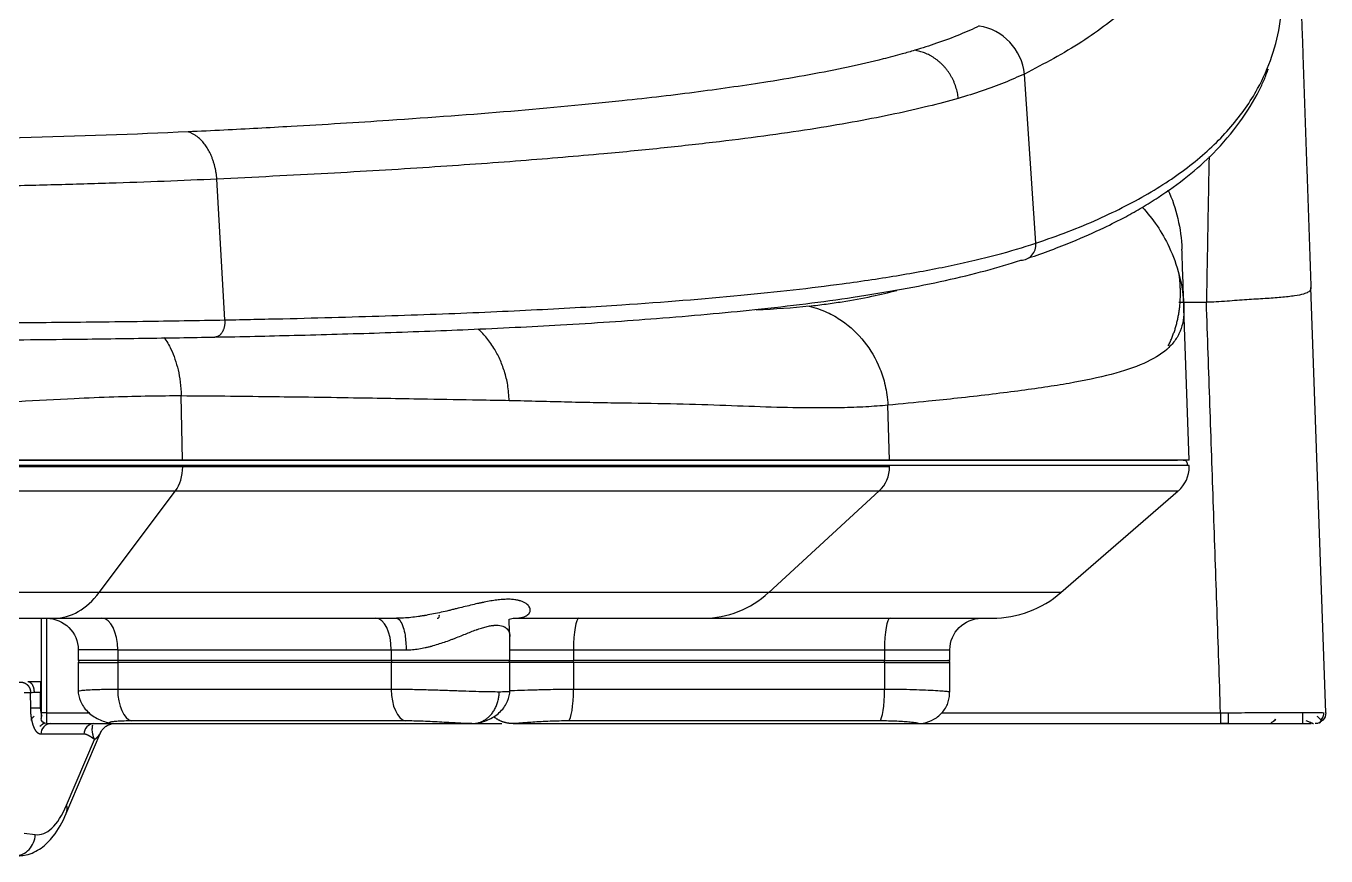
# Model space of a CAD drawing. Header units: millimetres. Extents: x 22 to 2359, y 6 to 1660.
# Drawn here: x 1307.7 to 1431.1, y 501.6 to 580.3 of the extents above; entities that cross this region are included whole.
import ezdxf

# ---------------------------------------------------------------- set-up
doc = ezdxf.new("R2010")
doc.units = ezdxf.units.MM
doc.layers.get('0').update_dxf_attribs({"linetype": 'CONTINUOUS'})

msp = doc.modelspace()

# ---------------------------------------------------------------- linework, layer by layer
for p, q in [((1403.55, 559.72), (1402.48, 575.78)), ((1326.56, 552.44), (1325.81, 565.8)), ((1431.09, 515.16), (1429.68, 555.51)), ((1417.13, 554.12), (1419.76, 554.12)), ((1418.13, 539.12), (1417.62, 553.55)), ((1322.56, 539.12), (1322.42, 545.22)), ((1389.68, 539.12), (1389.51, 544.34)), ((1322.56, 539.12), (1278.13, 539.12)), ((1322.56, 538.61), (1278.13, 538.61)), ((1322.56, 538.49), (1278.13, 538.49)), ((1320.61, 539.11), (1320.61, 539.12)), ((1389.68, 539.12), (1322.56, 539.12)), ((1322.56, 538.49), (1322.56, 538.61)), ((1389.68, 538.61), (1322.56, 538.61)), ((1389.68, 538.49), (1322.56, 538.49)), ((1386.85, 539.11), (1386.85, 539.12)), ((1418.13, 539.12), (1389.68, 539.12)), ((1389.68, 538.49), (1389.68, 538.61)), ((1418.13, 538.61), (1389.68, 538.61)), ((1415.13, 539.11), (1415.13, 539.12)), ((1418.13, 538.49), (1418.13, 538.61)), ((1277.79, 536.22), (1321.89, 536.22)), ((1314.64, 526.56), (1321.89, 536.22)), ((1321.89, 536.22), (1388.7, 536.22)), ((1378.2, 526.56), (1388.7, 536.22)), ((1388.7, 536.22), (1417.09, 536.22)), ((1405.95, 526.56), (1417.09, 536.22)), ((1314.64, 526.56), (1274.07, 526.56)), ((1378.2, 526.56), (1314.64, 526.56)), ((1405.95, 526.56), (1378.2, 526.56)), ((1271.89, 524.12), (1310.37, 524.12)), ((1309.13, 524.12), (1309.13, 515.14)), ((1309.63, 524.12), (1309.63, 515.16)), ((1310.37, 524.12), (1342.85, 524.12)), ((1354.07, 524.12), (1372.02, 524.12)), ((1372.02, 524.12), (1399.4, 524.12)), ((1353.62, 520.12), (1353.62, 522.46)), ((1312.64, 521.12), (1312.64, 520.12)), ((1316.39, 521.12), (1312.64, 521.12)), ((1316.39, 521.12), (1342.37, 521.12)), ((1316.39, 521.12), (1316.39, 520.12)), ((1342.37, 521.12), (1342.37, 520.12)), ((1342.37, 521.12), (1343.78, 521.12)), ((1353.62, 521.12), (1359.66, 521.12)), ((1359.66, 521.12), (1389.2, 521.12)), ((1359.66, 521.12), (1359.66, 520.12)), ((1389.2, 521.12), (1389.2, 520.12)), ((1389.2, 521.12), (1395.4, 521.12)), ((1395.4, 520.12), (1395.4, 521.12)), ((1316.39, 520.12), (1312.64, 520.12)), ((1312.64, 519.92), (1312.64, 517.12)), ((1312.64, 519.92), (1316.39, 519.92)), ((1342.37, 520.12), (1316.39, 520.12)), ((1342.37, 519.92), (1316.39, 519.92)), ((1316.39, 519.92), (1316.39, 517.36)), ((1353.62, 520.12), (1342.37, 520.12)), ((1342.37, 519.92), (1342.37, 517.36)), ((1353.62, 519.92), (1342.37, 519.92)), ((1353.62, 520.12), (1359.66, 520.12)), ((1353.62, 517.12), (1353.62, 519.92)), ((1359.66, 519.92), (1353.62, 519.92)), ((1389.2, 520.12), (1359.66, 520.12)), ((1359.66, 519.92), (1359.66, 517.36)), ((1389.2, 519.92), (1359.66, 519.92)), ((1389.2, 520.12), (1395.4, 520.12)), ((1389.2, 519.92), (1389.2, 517.36)), ((1389.2, 519.92), (1395.4, 519.92)), ((1395.4, 517.12), (1395.4, 519.92)), ((1309.06, 518.12), (1309.13, 518.12)), ((1342.37, 517.36), (1316.39, 517.36)), ((1389.2, 517.36), (1359.66, 517.36)), ((1307.52, 517.06), (1308.12, 517.06)), ((1308.13, 515.58), (1308.12, 517.06)), ((1309.06, 517.1), (1309.13, 517.1)), ((1309.07, 515.59), (1309.06, 517.1)), ((1309.07, 515.59), (1309.13, 515.59)), ((1309.63, 515.16), (1313.69, 515.16)), ((1309.63, 515.16), (1309.63, 514.12)), ((1394.63, 515.16), (1421.1, 515.16)), ((1421.84, 514.12), (1421.84, 515.08)), ((1428.87, 515.12), (1428.87, 514.12)), ((1431.09, 515.12), (1431.09, 515.16)), ((1309.63, 514.12), (1316.24, 514.12)), ((1316.24, 514.12), (1350.02, 514.12)), ((1343.71, 514.38), (1317.73, 514.38)), ((1350.02, 514.12), (1352.85, 514.12)), ((1353.93, 514.12), (1392.33, 514.12)), ((1388.74, 514.38), (1359.19, 514.38)), ((1392.33, 514.12), (1421.1, 514.12)), ((1421.84, 514.12), (1421.1, 514.12)), ((1313.19, 513.12), (1309.09, 513.12)), ((1311.5, 505.6), (1314.74, 513.18)), ((1311.53, 506.39), (1314.19, 512.62)), ((1307.52, 503.73), (1308.56, 503.59))]:
    msp.add_line(p, q)
for centre, radius, start, end in [((1415.13, 538.49), 3, 310.9144, 0), ((1399.4, 534.12), 10, 270, 310.9144), ((1346.73, 524.32), 0.2, 270, 26.5651), ((1312.84, 519.92), 0.2, 90, 180), ((1353.42, 519.92), 0.2, 0, 90), ((1395.2, 519.92), 0.2, 0, 90), ((1425.34, 515.62), 1.5, 291.7946, 312.7801)]:
    msp.add_arc(centre, radius, start, end)
at = {"extrusion": (0, 0, -1)}
for centre, radius, start, end in [((-1309.64, 521.12), 3, 90, 180), ((-1398.4, 521.12), 3, 0, 90), ((-1309.63, 514.62), 0.5, 270, 0)]:
    msp.add_arc(centre, radius, start, end, dxfattribs=at)
for centre, major_axis, ratio, start_param, end_param in [((1397.74, 575.43), (2.17, -4.5), 0.945463, 1.212935, 2.576078), ((1402.13, 559.61), (-0.48, 1.42), 0.949426, 2.801481, 4.473782), ((1320.61, 538.49), (0, -3), 0.650718, 0.714091, 1.570796), ((1386.85, 538.49), (0, -3), 0.942524, 0.714091, 1.570796), ((1310.37, 534.12), (0, -10), 0.650718, 0, 0.714091), ((1372.02, 534.12), (0, -10), 0.942524, 0, 0.714091), ((1314.89, 521.12), (0, 3), 0.5, 4.712389, 6.283185), ((1340.87, 521.12), (0, 3), 0.5, 4.712389, 6.283185), ((1360.18, 521.12), (0, 3), 0.173648, 0, 1.570796), ((1389.72, 521.12), (0, -3), 0.173648, 3.141593, 4.712389), ((1316.49, 519.92), (0, -0.2), 0.5, 3.141593, 4.712389), ((1342.47, 519.92), (0, -0.2), 0.5, 3.141593, 4.712389), ((1359.62, 519.92), (0, -0.2), 0.173648, 1.570796, 3.141593), ((1389.17, 519.92), (0, -0.2), 0.173648, 1.570796, 3.141593), ((1317.89, 517.36), (0, -3), 0.5, 4.712389, 6.175836), ((1343.87, 517.36), (0, -3), 0.5, 4.712389, 6.175836), ((1359.14, 517.36), (0, -3), 0.173648, 0.107349, 1.570796), ((1388.68, 517.36), (0, -3), 0.173648, 0.107349, 1.570796), ((1309.63, 515.14), (0.5, 0), 0.034903, 1.570796, 3.141593), ((1308.77, 515.57), (0, 12), 0.358368, 3.093422, 3.840614), ((1309.67, 506.39), (-1.84, 0.78), 0.71463, 3.141948, 3.679481), ((1306.69, 503.59), (0.27, 1.98), 0.932497, 3.266382, 4.837185)]:
    msp.add_ellipse(centre, major_axis=major_axis, ratio=ratio, start_param=start_param, end_param=end_param)
for points, degree, knots in [([(1426.44, 648.48), (1426.84, 637.02), (1427.65, 613.88), (1428.46, 590.59), (1428.87, 578.9), (1429.27, 567.22), (1429.68, 555.51)], 2, [0, 0, 0, 0.25, 0.5, 0.75, 0.75, 1, 1, 1]), ([(1425.66, 621.17), (1425.69, 619.85), (1425.74, 617.4), (1425.55, 612.65), (1424.65, 604.33), (1422.3, 596.27), (1418.76, 589.64), (1415.91, 585.68), (1412.33, 582.03), (1407.99, 578.67), (1404.35, 576.76), (1402.48, 575.78)], 3, [0, 0, 0, 0, 0.059675, 0.110237, 0.218691, 0.463436, 0.560161, 0.662619, 0.761112, 0.87817, 1, 1, 1, 1]), ([(1403.55, 559.72), (1404.59, 560.08), (1406.66, 560.8), (1409.5, 561.99), (1412.12, 563.24), (1414.53, 564.57), (1416.73, 565.98), (1419.4, 567.98), (1422.23, 570.71), (1424.59, 574.07), (1426.06, 577.44), (1426.89, 580.71), (1426.93, 583.07), (1426.95, 584.26)], 3, [0, 0, 0, 0, 0.067868, 0.135518, 0.202953, 0.270179, 0.337197, 0.404015, 0.54101, 0.677715, 0.784908, 0.892331, 1, 1, 1, 1]), ([(1398.18, 580.34), (1397.59, 580.05), (1396.3, 579.48), (1394.26, 578.71), (1392.78, 578.24), (1392.07, 578.03)], 3, [0, 0, 0, 0, 0.330584, 0.685459, 1, 1, 1, 1]), ([(1392.07, 578.03), (1391.67, 577.91), (1390.7, 577.63), (1388.63, 577.09), (1384.6, 576.15), (1378.86, 575.1), (1372.72, 574.23), (1368.02, 573.64), (1362.26, 573), (1353.86, 572.21), (1343.24, 571.42), (1333.98, 570.85), (1327.53, 570.5), (1324.21, 570.34), (1323.07, 570.29)], 3, [0, 0, 0, 0, 0.026952, 0.066184, 0.133539, 0.272225, 0.379567, 0.433894, 0.488427, 0.634098, 0.780155, 0.889982, 0.962307, 1, 1, 1, 1]), ([(1402.48, 575.78), (1401.85, 575.5), (1400.59, 574.93), (1398.5, 574.16), (1396.97, 573.7), (1396.2, 573.47)], 3, [0, 0, 0, 0, 0.332013, 0.665332, 1, 1, 1, 1]), ([(1402.88, 558.32), (1404.33, 558.81), (1406.8, 559.73), (1409.8, 561.06), (1411.98, 562.16), (1413.68, 563.12), (1416.72, 565.01), (1420, 567.63), (1422.98, 571.12), (1424.44, 573.52), (1425.25, 575.23), (1425.51, 575.92), (1425.64, 576.27)], 3, [0, 0, 0, 0, 0.118822, 0.213209, 0.283155, 0.339289, 0.396582, 0.627855, 0.775327, 0.91142, 0.955861, 1, 1, 1, 1]), ([(1396.2, 573.47), (1395.27, 573.21), (1393.36, 572.69), (1390.16, 571.97), (1386.61, 571.27), (1382.66, 570.59), (1378.3, 569.95), (1373.51, 569.34), (1368.25, 568.75), (1362.02, 568.14), (1354.64, 567.52), (1345.91, 566.9), (1336.32, 566.32), (1329.36, 565.98), (1325.81, 565.8)], 3, [0, 0, 0, 0, 0.061178, 0.124938, 0.191283, 0.260213, 0.33173, 0.405833, 0.482521, 0.561799, 0.66452, 0.771792, 0.883619, 1, 1, 1, 1]), ([(1323.07, 570.29), (1318.03, 570.05), (1307.09, 569.66), (1289.04, 569.36), (1269.44, 569.26), (1248.98, 569.26), (1228.09, 569.27), (1207.2, 569.26), (1186.74, 569.26), (1167.15, 569.36), (1149.12, 569.66), (1138.21, 570.05), (1133.19, 570.29)], 3, [0, 0, 0, 0, 0.095659, 0.196247, 0.29736, 0.398756, 0.500193, 0.601629, 0.703024, 0.804135, 0.904722, 1, 1, 1, 1]), ([(1420.01, 567.94), (1420, 567.38), (1419.97, 565.81), (1419.92, 563.23), (1419.85, 559.19), (1419.79, 556.15), (1419.76, 554.12)], 3, [0, 0, 0, 0, 0.121603, 0.341208, 0.560811, 1, 1, 1, 1]), ([(1325.81, 565.8), (1324.16, 565.73), (1320.82, 565.58), (1315.56, 565.4), (1310.04, 565.24), (1304.37, 565.11), (1298.52, 565), (1290.6, 564.89), (1280.33, 564.81), (1267.64, 564.76), (1254.64, 564.75), (1241.44, 564.76), (1228.13, 564.76), (1214.82, 564.76), (1201.62, 564.75), (1188.62, 564.76), (1175.93, 564.81), (1165.66, 564.89), (1157.74, 565), (1151.24, 565.12), (1144.36, 565.28), (1137.16, 565.51), (1132.66, 565.71), (1130.44, 565.8)], 3, [0, 0, 0, 0, 0.030113, 0.06081, 0.092091, 0.123957, 0.15455, 0.186336, 0.248898, 0.311603, 0.374393, 0.437202, 0.500003, 0.562804, 0.625613, 0.688403, 0.751107, 0.81367, 0.845456, 0.876049, 0.918403, 0.95972, 1, 1, 1, 1]), ([(1413.65, 563.15), (1414.68, 562.05), (1416.04, 560.06), (1417.26, 556.75), (1417.59, 554.69), (1417.62, 553.55)], 3, [0, 0, 0, 0, 0.464448, 0.732222, 1, 1, 1, 1]), ([(1326.56, 552.44), (1328.41, 552.48), (1332.08, 552.55), (1337.36, 552.69), (1342.41, 552.84), (1347.23, 553.01), (1351.82, 553.2), (1356.18, 553.41), (1360.32, 553.63), (1367.01, 554.04), (1375.64, 554.73), (1384.23, 555.7), (1390.72, 556.67), (1395.6, 557.59), (1399.93, 558.59), (1402.35, 559.34), (1403.55, 559.72)], 3, [0, 0, 0, 0, 0.051904, 0.102852, 0.152845, 0.201882, 0.249965, 0.297092, 0.343265, 0.388483, 0.528099, 0.662814, 0.748479, 0.833229, 0.917067, 1, 1, 1, 1]), ([(1325.61, 550.81), (1328.16, 550.86), (1333.49, 550.98), (1341.55, 551.21), (1350.03, 551.53), (1358.87, 551.97), (1368.05, 552.58), (1377.45, 553.43), (1386.76, 554.59), (1395.29, 556.14), (1400.04, 557.42), (1402.13, 558.12)], 3, [0, 0, 0, 0, 0.071516, 0.151511, 0.238576, 0.334789, 0.442213, 0.56288, 0.698758, 0.848381, 1, 1, 1, 1]), ([(1429.68, 555.51), (1429.67, 555.43), (1429.65, 555.25), (1429.42, 555.05), (1428.96, 554.87), (1428.13, 554.71), (1426.91, 554.57), (1425.61, 554.47), (1424.49, 554.41), (1423.6, 554.35), (1422.68, 554.29), (1421.7, 554.21), (1420.73, 554.14), (1420.07, 554.13), (1419.76, 554.12)], 3, [0, 0, 0, 0, 0.075139, 0.158496, 0.250253, 0.367295, 0.499487, 0.624297, 0.686875, 0.749469, 0.812002, 0.874478, 0.941561, 1, 1, 1, 1]), ([(1382.03, 553.74), (1382.58, 553.81), (1383.66, 553.94), (1385.69, 554.24), (1387.97, 554.65), (1389.6, 555.04), (1390.35, 555.24)], 3, [0, 0, 0, 0, 0.173793, 0.341829, 0.68305, 1, 1, 1, 1]), ([(1382.03, 553.74), (1382.68, 553.59), (1383.79, 553.19), (1385.62, 552.13), (1387.37, 550.46), (1388.62, 548.36), (1389.29, 546.27), (1389.48, 545.04), (1389.51, 544.34)], 3, [0, 0, 0, 0, 0.125017, 0.250016, 0.500014, 0.750012, 0.875012, 1, 1, 1, 1]), ([(1417.62, 553.55), (1417.62, 553.16), (1417.6, 552.37), (1417.3, 551.35), (1416.78, 550.43), (1415.78, 549.36), (1413.95, 548.26), (1410.86, 547.23), (1407.54, 546.54), (1404.44, 546.04), (1401.05, 545.57), (1397.34, 545.13), (1393.11, 544.68), (1390.81, 544.46), (1389.51, 544.34)], 3, [0, 0, 0, 0, 0.061484, 0.12463, 0.186035, 0.249408, 0.374372, 0.499589, 0.624745, 0.68723, 0.749686, 0.874687, 0.928953, 1, 1, 1, 1]), ([(1253.51, 552.05), (1255.45, 552.05), (1259.14, 552.05), (1264.36, 552.05), (1269.01, 552.06), (1275.36, 552.06), (1283.11, 552.07), (1292.61, 552.1), (1301.52, 552.14), (1310.37, 552.21), (1318.7, 552.3), (1323.99, 552.39), (1326.56, 552.44)], 3, [0, 0, 0, 0, 0.072608, 0.138504, 0.19769, 0.250165, 0.382888, 0.50023, 0.630365, 0.750133, 0.87881, 1, 1, 1, 1]), ([(1253.27, 550.42), (1254.92, 550.42), (1258.23, 550.42), (1264.78, 550.42), (1272.87, 550.43), (1282.39, 550.44), (1290.35, 550.46), (1296.83, 550.49), (1303.61, 550.53), (1311, 550.59), (1317.68, 550.68), (1322.26, 550.75), (1324.49, 550.79), (1325.61, 550.81)], 3, [0, 0, 0, 0, 0.062756, 0.125298, 0.250116, 0.375083, 0.500179, 0.571665, 0.643111, 0.78576, 0.892673, 0.946344, 1, 1, 1, 1]), ([(1320.79, 550.79), (1321.04, 550.44), (1321.57, 549.51), (1322.18, 547.76), (1322.41, 546.16), (1322.42, 545.22)], 3, [0, 0, 0, 0, 0.255211, 0.627641, 1, 1, 1, 1]), ([(1353.57, 544.77), (1353.53, 545.27), (1353.47, 546.22), (1353.13, 547.55), (1352.69, 548.73), (1352.1, 549.84), (1351.39, 550.81), (1350.84, 551.37), (1350.57, 551.6)], 3, [0, 0, 0, 0, 0.185572, 0.353939, 0.513475, 0.668994, 0.846874, 1, 1, 1, 1]), ([(1322.42, 545.22), (1321.43, 545.22), (1319.33, 545.21), (1315.95, 545.12), (1311.82, 544.95), (1306.98, 544.68), (1301.24, 544.35), (1295.59, 544.05), (1289.69, 543.85), (1284.04, 543.78), (1280, 543.92), (1278.08, 543.98)], 3, [0, 0, 0, 0, 0.075944, 0.159261, 0.249969, 0.374535, 0.499194, 0.642024, 0.749344, 0.881013, 1, 1, 1, 1]), ([(1353.57, 544.77), (1352.6, 544.79), (1350.08, 544.83), (1345.21, 544.92), (1339.81, 545.01), (1334.75, 545.09), (1330.67, 545.14), (1326.64, 545.19), (1323.81, 545.21), (1322.42, 545.22)], 3, [0, 0, 0, 0, 0.103106, 0.269848, 0.50022, 0.635344, 0.749799, 0.878066, 1, 1, 1, 1]), ([(1389.51, 544.34), (1388.83, 544.28), (1387.43, 544.17), (1385.08, 544.09), (1382.13, 544.07), (1378.51, 544.14), (1374.18, 544.31), (1369.53, 544.46), (1365.39, 544.52), (1361.9, 544.57), (1359.19, 544.63), (1356.42, 544.7), (1354.52, 544.75), (1353.57, 544.77)], 3, [0, 0, 0, 0, 0.080353, 0.164709, 0.253079, 0.378349, 0.502578, 0.626081, 0.750018, 0.812984, 0.87573, 0.937801, 1, 1, 1, 1]), ([(1417, 539.11), (1416.9, 539.11), (1416.58, 539.11), (1415.82, 539.11), (1414.55, 539.11), (1412.95, 539.11), (1411.02, 539.11), (1408.76, 539.11), (1406.16, 539.11), (1403.96, 539.11), (1402.52, 539.11), (1402.05, 539.11), (1401.78, 539.11), (1401.1, 539.11), (1399.35, 539.11), (1396.96, 539.11), (1394.73, 539.11), (1393.41, 539.11), (1391.4, 539.11), (1388.91, 539.11), (1385.78, 539.11), (1383.29, 539.11), (1380.63, 539.11), (1377.81, 539.11), (1374.82, 539.11), (1371.65, 539.11), (1369.28, 539.11), (1367.84, 539.11), (1367.27, 539.11), (1366.25, 539.11), (1364.17, 539.11), (1361.12, 539.11), (1357.32, 539.11), (1353.38, 539.11), (1349.3, 539.11), (1345.08, 539.11), (1340.72, 539.11), (1336.22, 539.11), (1332.75, 539.11), (1330.39, 539.11), (1328.81, 539.11), (1326.82, 539.11), (1324.38, 539.11), (1322.3, 539.11), (1320.83, 539.11), (1319.98, 539.11), (1318.7, 539.11), (1315.91, 539.11), (1311.52, 539.11), (1306.11, 539.11), (1300.56, 539.11), (1294.86, 539.11), (1289.01, 539.11), (1283.01, 539.11), (1278.79, 539.11), (1276.45, 539.11), (1275.93, 539.11), (1275.02, 539.11), (1273.2, 539.11), (1269.54, 539.11), (1264.29, 539.11), (1257.95, 539.11), (1251.55, 539.11), (1245.12, 539.11), (1238.63, 539.11), (1233.19, 539.11), (1229.37, 539.11), (1227.45, 539.11), (1226.35, 539.11), (1223.61, 539.11), (1218.97, 539.11), (1212.47, 539.11), (1206.02, 539.11), (1199.61, 539.11), (1193.26, 539.11), (1186.95, 539.11), (1182.52, 539.11), (1180.05, 539.11), (1179.53, 539.11), (1178.75, 539.11), (1177.08, 539.11), (1173.49, 539.11), (1168.47, 539.11), (1162.58, 539.11), (1157.8, 539.11), (1154.51, 539.11), (1152.66, 539.11), (1149.89, 539.11), (1145.81, 539.11), (1141.39, 539.11), (1138.58, 539.11), (1137.4, 539.11), (1136.97, 539.11), (1136.33, 539.11), (1134.95, 539.11), (1133.27, 539.11), (1131.63, 539.11), (1129.18, 539.11), (1126.39, 539.11), (1123.66, 539.11), (1122.12, 539.11), (1119.83, 539.11), (1117.19, 539.11), (1114.25, 539.11), (1111.36, 539.11), (1107.83, 539.11), (1103.72, 539.11), (1099.76, 539.11), (1095.94, 539.11), (1092.26, 539.11), (1089.6, 539.11), (1088.02, 539.11), (1087.45, 539.11), (1086.6, 539.11), (1085.35, 539.11), (1083.72, 539.11), (1081.6, 539.11), (1079.07, 539.11), (1076.21, 539.11), (1073.96, 539.11), (1072.24, 539.11), (1070.58, 539.11), (1068.99, 539.11), (1067.47, 539.11), (1066, 539.11), (1064.59, 539.11), (1063.4, 539.11), (1062.73, 539.11), (1061.07, 539.11), (1059.57, 539.11), (1058.21, 539.11), (1057.91, 539.11), (1057.39, 539.11), (1056.36, 539.11), (1054.39, 539.11), (1052.3, 539.11), (1050.37, 539.11), (1048.56, 539.11), (1046.92, 539.11), (1045.44, 539.11), (1044.42, 539.11), (1043.49, 539.11), (1042.64, 539.11), (1041.87, 539.11), (1041.19, 539.11), (1040.6, 539.11), (1039.92, 539.11), (1039.53, 539.11), (1039.33, 539.11)], 3, [0, 0, 0, 0, 0.008832, 0.026532, 0.044232, 0.061931, 0.079631, 0.097331, 0.115031, 0.13273, 0.137155, 0.139368, 0.140474, 0.14158, 0.15043, 0.16813, 0.17698, 0.181405, 0.18583, 0.203529, 0.212379, 0.221229, 0.230079, 0.238929, 0.247779, 0.256629, 0.265478, 0.266585, 0.267691, 0.269903, 0.274328, 0.283178, 0.292028, 0.300878, 0.309728, 0.318578, 0.327428, 0.336277, 0.345127, 0.34734, 0.349552, 0.353977, 0.358402, 0.362827, 0.36504, 0.366146, 0.367252, 0.371677, 0.380527, 0.389377, 0.398227, 0.407076, 0.415926, 0.424776, 0.433626, 0.434179, 0.434732, 0.435839, 0.438051, 0.442476, 0.451326, 0.460176, 0.469026, 0.477875, 0.486725, 0.495575, 0.5, 0.502213, 0.503319, 0.504425, 0.513275, 0.522125, 0.530975, 0.539824, 0.548674, 0.557524, 0.566374, 0.56748, 0.568033, 0.568587, 0.570799, 0.575224, 0.584074, 0.592924, 0.601774, 0.606199, 0.608411, 0.610623, 0.619473, 0.628323, 0.632748, 0.633854, 0.634407, 0.634961, 0.637173, 0.641598, 0.64381, 0.646023, 0.654873, 0.659298, 0.66151, 0.663723, 0.672573, 0.676998, 0.681422, 0.690272, 0.699122, 0.707972, 0.716822, 0.725672, 0.734522, 0.736734, 0.73784, 0.738947, 0.743372, 0.747796, 0.752221, 0.761071, 0.769921, 0.778771, 0.783196, 0.787621, 0.796471, 0.800896, 0.805321, 0.814171, 0.818595, 0.820808, 0.82302, 0.84072, 0.841826, 0.842933, 0.845145, 0.84957, 0.85842, 0.87612, 0.884969, 0.893819, 0.911519, 0.920369, 0.929219, 0.938069, 0.946919, 0.955768, 0.964618, 0.973468, 0.982318, 1, 1, 1, 1]), ([(1417.96, 538.71), (1417.96, 538.78), (1417.94, 538.89), (1417.86, 539.02), (1417.73, 539.09), (1417.62, 539.11), (1417.56, 539.11)], 3, [0, 0, 0, 0, 0.255555, 0.500014, 0.744466, 1, 1, 1, 1]), ([(1354.07, 524.12), (1354.21, 524.12), (1354.37, 524.13), (1354.53, 524.15), (1354.58, 524.16), (1354.67, 524.17), (1354.83, 524.21), (1355.06, 524.28), (1355.27, 524.4), (1355.4, 524.51), (1355.46, 524.59), (1355.48, 524.63), (1355.5, 524.66), (1355.53, 524.73), (1355.57, 524.85), (1355.55, 525.02), (1355.49, 525.17), (1355.43, 525.26), (1355.4, 525.3), (1355.38, 525.33), (1355.31, 525.4), (1355.17, 525.52), (1354.94, 525.65), (1354.73, 525.74), (1354.59, 525.78), (1354.53, 525.79), (1354.43, 525.82), (1354.22, 525.87), (1353.89, 525.91), (1353.51, 525.93), (1353.22, 525.92), (1353.05, 525.91), (1352.79, 525.9), (1352.38, 525.86), (1351.81, 525.77), (1351.35, 525.68), (1351.06, 525.62), (1350.96, 525.6), (1350.8, 525.57), (1350.45, 525.49), (1349.9, 525.36), (1349.23, 525.19), (1348.65, 525.05), (1348.18, 524.94), (1347.71, 524.82), (1347.11, 524.69), (1346.39, 524.53), (1345.88, 524.44), (1345.58, 524.38), (1345.46, 524.36), (1345.24, 524.33), (1344.82, 524.26), (1344.23, 524.19), (1343.53, 524.13), (1343.07, 524.12), (1342.85, 524.12)], 3, [0, 0, 0, 0, 0.03125, 0.039063, 0.042969, 0.046875, 0.0625, 0.09375, 0.125, 0.15625, 0.171875, 0.175781, 0.179688, 0.1875, 0.21875, 0.25, 0.28125, 0.296875, 0.300781, 0.304688, 0.3125, 0.34375, 0.375, 0.40625, 0.410156, 0.414063, 0.421875, 0.4375, 0.46875, 0.5, 0.515625, 0.523438, 0.53125, 0.5625, 0.59375, 0.625, 0.632813, 0.636719, 0.640625, 0.65625, 0.6875, 0.71875, 0.75, 0.765625, 0.78125, 0.8125, 0.84375, 0.875, 0.878906, 0.882813, 0.890625, 0.90625, 0.9375, 0.96875, 1, 1, 1, 1]), ([(1342.85, 524.12), (1342.91, 524.11), (1343.04, 524.09), (1343.26, 523.85), (1343.5, 523.35), (1343.73, 522.4), (1343.76, 521.61), (1343.78, 521.12)], 3, [0, 0, 0, 0, 0.125639, 0.251342, 0.501629, 0.690931, 1, 1, 1, 1]), ([(1343.78, 521.12), (1343.98, 521.12), (1344.38, 521.14), (1344.98, 521.21), (1345.49, 521.31), (1345.84, 521.39), (1346.02, 521.43), (1346.13, 521.46), (1346.38, 521.53), (1346.81, 521.66), (1347.41, 521.86), (1347.9, 522.03), (1348.28, 522.18), (1348.67, 522.33), (1349.13, 522.52), (1349.67, 522.73), (1350.1, 522.9), (1350.37, 523), (1350.5, 523.04), (1350.58, 523.07), (1350.8, 523.15), (1351.16, 523.26), (1351.59, 523.38), (1351.9, 523.43), (1352.09, 523.45), (1352.21, 523.46), (1352.42, 523.47), (1352.69, 523.45), (1352.92, 523.39), (1353.06, 523.33), (1353.12, 523.3), (1353.16, 523.28), (1353.25, 523.22), (1353.38, 523.11), (1353.51, 522.94), (1353.57, 522.78), (1353.59, 522.69), (1353.6, 522.65), (1353.61, 522.6), (1353.62, 522.51), (1353.62, 522.43), (1353.62, 522.38)], 3, [0, 0, 0, 0, 0.042345, 0.08469, 0.127035, 0.148208, 0.158794, 0.164087, 0.16938, 0.211725, 0.25407, 0.296415, 0.317588, 0.33876, 0.381105, 0.423451, 0.465796, 0.486968, 0.492261, 0.497554, 0.508141, 0.550486, 0.592831, 0.635176, 0.645762, 0.656348, 0.677521, 0.719866, 0.762211, 0.783384, 0.79397, 0.799263, 0.804556, 0.846901, 0.889246, 0.931591, 0.942177, 0.947471, 0.952764, 0.973936, 1, 1, 1, 1]), ([(1307.85, 518.12), (1308.12, 518.12), (1308.46, 518.12), (1308.75, 518.12), (1309.06, 518.12)], 2, [0, 0, 0, 0.5, 0.5, 1, 1, 1]), ([(1316.39, 517.36), (1316.12, 517.36), (1315.58, 517.36), (1314.84, 517.35), (1314.07, 517.32), (1313.37, 517.29), (1312.85, 517.24), (1312.65, 517.2), (1312.64, 517.18), (1312.64, 517.17)], 3, [0, 0, 0, 0, 0.116883, 0.238091, 0.363528, 0.545403, 0.727577, 0.909679, 1, 1, 1, 1]), ([(1312.64, 517.28), (1312.64, 516.92), (1312.78, 516.23), (1313.45, 515.24), (1314.52, 514.49), (1315.34, 514.24), (1315.78, 514.17)], 3, [0, 0, 0, 0, 0.252768, 0.51245, 0.765933, 1, 1, 1, 1]), ([(1352.61, 517.12), (1352.35, 517.12), (1351.82, 517.13), (1350.72, 517.15), (1349.46, 517.19), (1348.07, 517.24), (1346.61, 517.29), (1345.12, 517.33), (1343.67, 517.36), (1342.8, 517.36), (1342.37, 517.36)], 3, [0, 0, 0, 0, 0.121325, 0.249821, 0.374842, 0.500029, 0.625267, 0.750306, 0.878447, 1, 1, 1, 1]), ([(1350.48, 514.17), (1350.92, 514.24), (1351.74, 514.49), (1352.81, 515.24), (1353.48, 516.23), (1353.62, 516.92), (1353.62, 517.28)], 3, [0, 0, 0, 0, 0.234067, 0.48755, 0.747232, 1, 1, 1, 1]), ([(1353.62, 517.18), (1353.62, 517.17), (1353.56, 517.15), (1353.27, 517.13), (1352.83, 517.12), (1352.61, 517.12)], 3, [0, 0, 0, 0, 0.250624, 0.636062, 1, 1, 1, 1]), ([(1359.66, 517.36), (1359.35, 517.36), (1358.71, 517.36), (1357.73, 517.35), (1356.58, 517.32), (1355.32, 517.29), (1354.29, 517.25), (1353.75, 517.23), (1353.6, 517.22)], 3, [0, 0, 0, 0, 0.146368, 0.298152, 0.455231, 0.682986, 0.911114, 1, 1, 1, 1]), ([(1395.4, 517.13), (1395.4, 517.13), (1395.41, 517.13), (1395.27, 517.15), (1394.81, 517.19), (1394.08, 517.24), (1393.12, 517.29), (1391.94, 517.33), (1390.63, 517.36), (1389.67, 517.36), (1389.2, 517.36)], 3, [0, 0, 0, 0, 0.012047, 0.156524, 0.297093, 0.437849, 0.578663, 0.719252, 0.86333, 1, 1, 1, 1]), ([(1392.86, 514.17), (1393.24, 514.24), (1393.93, 514.48), (1394.8, 515.21), (1395.31, 516.17), (1395.39, 516.84), (1395.37, 517.19)], 3, [0, 0, 0, 0, 0.242734, 0.500134, 0.7572, 1, 1, 1, 1]), ([(1308.45, 517.11), (1308.52, 517.11), (1308.68, 517.11), (1308.89, 517.1), (1309.02, 517.1), (1309.06, 517.1)], 3, [0, 0, 0, 0, 0.386136, 0.844013, 1, 1, 1, 1]), ([(1308.45, 514.79), (1308.4, 514.76), (1308.32, 514.7), (1308.23, 514.61), (1308.18, 514.51), (1308.17, 514.45), (1308.17, 514.42)], 3, [0, 0, 0, 0, 0.262968, 0.520368, 0.767292, 1, 1, 1, 1]), ([(1421.1, 515.16), (1421.55, 515.16), (1422.43, 515.16), (1423.72, 515.16), (1425.15, 515.17), (1426.69, 515.17), (1428.21, 515.17), (1429.46, 515.17), (1430.38, 515.17), (1430.78, 515.16), (1430.9, 515.16), (1430.9, 515.16)], 3, [0, 0, 0, 0, 0.097992, 0.193231, 0.285718, 0.429542, 0.571441, 0.713337, 0.857157, 0.996779, 1, 1, 1, 1]), ([(1430.63, 514.43), (1430.68, 514.48), (1430.76, 514.6), (1430.85, 514.79), (1430.9, 514.98), (1430.9, 515.11), (1430.9, 515.18)], 3, [0, 0, 0, 0, 0.263885, 0.521779, 0.768454, 1, 1, 1, 1]), ([(1309.01, 513.87), (1309.06, 513.92), (1309.16, 514.01), (1309.3, 514.11), (1309.4, 514.15), (1309.44, 514.16)], 3, [0, 0, 0, 0, 0.394126, 0.779874, 1, 1, 1, 1]), ([(1314.12, 514.12), (1313.9, 514.12), (1313.64, 514.02), (1313.28, 513.63), (1313.19, 513.36), (1313.19, 513.12)], 3, [0, 0, 0, 0, 0.5, 0.5, 1, 1, 1, 1]), ([(1314.19, 512.62), (1314.15, 512.73), (1314.07, 512.95), (1314, 513.25), (1313.98, 513.51), (1313.98, 513.8), (1314.01, 513.96), (1314.03, 514.02)], 3, [0, 0, 0, 0, 0.191051, 0.370204, 0.539246, 0.69991, 1, 1, 1, 1]), ([(1314.74, 513.19), (1314.78, 513.28), (1314.88, 513.47), (1315.09, 513.73), (1315.38, 513.95), (1315.61, 514.04), (1315.73, 514.07)], 3, [0, 0, 0, 0, 0.221584, 0.465538, 0.727465, 1, 1, 1, 1]), ([(1315.7, 514.11), (1315.7, 514.11), (1315.68, 514.11), (1315.64, 514.12), (1315.53, 514.12), (1315.5, 514.12)], 3, [0, 0, 0, 0, 0.000042, 0.759538, 1, 1, 1, 1]), ([(1317.73, 514.38), (1317.48, 514.38), (1316.99, 514.37), (1316.4, 514.34), (1315.94, 514.3), (1315.65, 514.25), (1315.53, 514.2), (1315.59, 514.16), (1315.81, 514.13), (1316.1, 514.12), (1316.24, 514.12)], 3, [0, 0, 0, 0, 0.120435, 0.241746, 0.364436, 0.488948, 0.615092, 0.742552, 0.871148, 1, 1, 1, 1]), ([(1350.02, 514.12), (1349.84, 514.12), (1349.5, 514.13), (1348.82, 514.16), (1348.04, 514.2), (1347.18, 514.25), (1346.29, 514.3), (1345.38, 514.34), (1344.5, 514.37), (1343.97, 514.38), (1343.71, 514.38)], 3, [0, 0, 0, 0, 0.128875, 0.257468, 0.384927, 0.51107, 0.635581, 0.758274, 0.87959, 1, 1, 1, 1]), ([(1359.19, 514.38), (1358.9, 514.38), (1358.31, 514.37), (1357.43, 514.34), (1356.58, 514.3), (1355.79, 514.25), (1355.11, 514.2), (1354.56, 514.16), (1354.14, 514.13), (1354, 514.12), (1353.93, 514.12)], 3, [0, 0, 0, 0, 0.120435, 0.241746, 0.364436, 0.488948, 0.615092, 0.742552, 0.871148, 1, 1, 1, 1]), ([(1392.33, 514.12), (1392.37, 514.12), (1392.45, 514.13), (1392.34, 514.16), (1392.08, 514.2), (1391.65, 514.25), (1391.08, 514.3), (1390.39, 514.34), (1389.6, 514.37), (1389.02, 514.38), (1388.74, 514.38)], 3, [0, 0, 0, 0, 0.128875, 0.257468, 0.384927, 0.51107, 0.635581, 0.758274, 0.87959, 1, 1, 1, 1]), ([(1421.1, 514.12), (1421.4, 514.12), (1421.98, 514.12), (1422.86, 514.12), (1423.71, 514.12), (1424.54, 514.12), (1425.34, 514.12), (1426.36, 514.12), (1427.5, 514.12), (1428.44, 514.12), (1429.05, 514.12), (1429.42, 514.12), (1429.62, 514.12), (1429.7, 514.12)], 3, [0, 0, 0, 0, 0.077426, 0.153808, 0.23023, 0.307221, 0.384487, 0.461715, 0.61573, 0.769747, 0.846974, 0.924238, 1, 1, 1, 1]), ([(1425.9, 514.23), (1425.99, 514.27), (1426.17, 514.36), (1426.28, 514.5), (1426.33, 514.57), (1426.33, 514.57)], 3, [0, 0, 0, 0, 0.487512, 0.998256, 1, 1, 1, 1]), ([(1314.19, 512.62), (1314.08, 512.69), (1314.03, 512.73), (1313.95, 512.79), (1313.73, 512.93), (1313.49, 513.06), (1313.28, 513.12), (1313.19, 513.12)], 2, [0, 0, 0, 0.125, 0.125, 0.25, 0.5, 0.75, 1, 1, 1]), ([(1306.42, 501.61), (1306.87, 501.56), (1307.82, 501.59), (1309.19, 502.25), (1310.46, 503.54), (1311.17, 504.77), (1311.5, 505.6)], 3, [0, 0, 0, 0, 0.18641, 0.417746, 0.65721, 1, 1, 1, 1])]:
    msp.add_open_spline(points, degree=degree, knots=knots)
for points, weights in [([(1396.2, 573.47), (1395.94, 575.89), (1394.32, 577.67), (1392.07, 578.03)], [1.12363578819, 0.95878864859, 0.958788070605, 1.12363405424]), ([(1325.81, 565.8), (1325.62, 568.14), (1324.55, 569.87), (1323.07, 570.29)], [1.11069324771, 0.960436998339, 0.963150380869, 1.1188333953]), ([(1326.56, 552.44), (1326.62, 551.49), (1326.21, 550.79), (1325.61, 550.81)], [1.19644941887, 0.933205675437, 0.934523423923, 1.20040266432]), ([(1307.85, 518.12), (1308.2, 518.12), (1308.45, 517.7), (1308.45, 517.11)], [1.17212908756, 0.941391005744, 0.942630257719, 1.17584684348]), ([(1350.02, 514.12), (1351.54, 514.12), (1352.61, 515.36), (1352.61, 517.12)], [1.17157255306, 0.942809058869, 0.942809148981, 1.17157282339]), ([(1353.93, 514.12), (1353.26, 514.12), (1352.61, 514.34), (1352.06, 514.8)], [1.17157255306, 1.07121677883, 1.01488588464, 1.00257987048]), ([(1421.1, 515.16), (1421.1, 514.55), (1421.1, 514.12), (1421.1, 514.12)], [1.17658725022, 0.938797043294, 0.941160849919, 1.1836786701])]:
    msp.add_rational_spline(points, weights, degree=3)
for points, degree in [([(1416.11, 564.8), (1416.91, 563.03), (1417.36, 561.12), (1417.43, 559.16)], 3), ([(1417.62, 553.55), (1417.56, 555.48), (1417.49, 557.56), (1417.43, 559.16)], 3), ([(1416.14, 549.98), (1417.65, 552.99), (1417.18, 556.69)], 2), ([(1382.03, 553.74), (1380.49, 553.57), (1378.81, 553.45), (1377, 553.37)], 3), ([(1421.1, 515.16), (1419.76, 554.12)], 1), ([(1353.57, 524.04), (1353.72, 524.09), (1353.88, 524.12), (1354.07, 524.12)], 3), ([(1353.62, 522.46), (1353.56, 523.34), (1353.57, 524.05)], 2), ([(1309.06, 518.12), (1309.06, 518.12), (1309.06, 517.63), (1309.06, 517.1)], 3), ([(1308.12, 517.06), (1308.2, 517.06), (1308.32, 517.11), (1308.45, 517.11)], 3), ([(1309.07, 515.59), (1308.71, 515.59), (1308.28, 515.58), (1308.13, 515.58)], 3), ([(1309.09, 513.12), (1308.99, 513.12), (1308.8, 513.22), (1308.63, 513.42), (1308.47, 513.7), (1308.34, 514.05), (1308.24, 514.45), (1308.17, 514.88), (1308.13, 515.34), (1308.13, 515.58)], 2), ([(1309.23, 514.81), (1309.13, 515.04), (1309.07, 515.31), (1309.07, 515.59)], 3), ([(1309.13, 515.14), (1309.13, 515.04), (1309.13, 514.87), (1309.13, 514.67), (1309.13, 514.62), (1309.13, 514.62)], 3), ([(1431.09, 515.16), (1431.11, 514.62), (1430.63, 514.12), (1430.09, 514.12)], 3), ([(1430.47, 514.19), (1430.89, 514.38), (1430.28, 514.79)], 2), ([(1310.03, 514.12), (1309.54, 514.12), (1309.09, 513.64), (1309.09, 513.12)], 3), ([(1315.99, 514.12), (1315.53, 514.03)], 1), ([(1429.19, 514.43), (1429.95, 514.12), (1429.91, 514.12)], 2), ([(1314.19, 512.62), (1314.53, 512.86), (1314.75, 513.11), (1314.78, 513.33)], 3)]:
    msp.add_open_spline(points, degree=degree)
msp.add_rational_spline([(1306.84, 517.99), (1307.14, 518.12), (1307.46, 518.07), (1307.71, 517.89), (1307.97, 517.71), (1308.12, 517.41), (1308.12, 517.06)], [1.0037159188, 0.982703843633, 1.0508031014, 1.2080136921, 1.05078415756, 0.982687433039, 1.00372351853], degree=3, knots=[0, 0, 0, 0, 0.49997, 0.49997, 0.49997, 1, 1, 1, 1])

doc.saveas('drawing.dxf')
